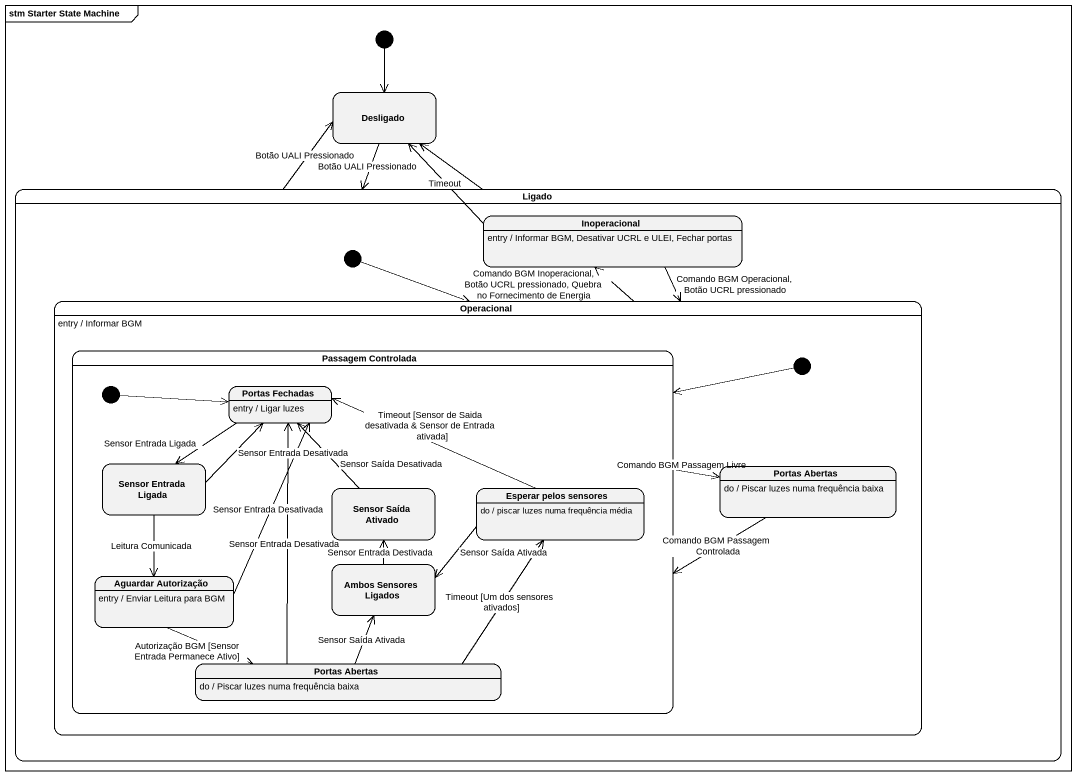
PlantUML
@startuml
mainframe stm Starter State Machine
hide empty description
state Desligado
state Ligado {
  state Inoperacional
  Inoperacional : entry / Informar BGM, Desativar UCRL e ULEI, Fechar portas
  state Operacional {
    state "Passagem Controlada" as Passagem_Controlada {
      state "Portas Fechadas" as Portas_Fechadas
      Portas_Fechadas : entry / Ligar luzes
      state "Sensor Entrada Ligada" as Sensor_Entrada_Ligada
      state "Sensor Saída Ativado" as Sensor_Saída_Ativado
      state "Esperar pelos sensores" as Esperar_pelos_sensores
      Esperar_pelos_sensores : do / piscar luzes numa frequência média
      state "Ambos Sensores Ligados" as Ambos_Sensores_Ligados
      state "Aguardar Autorização" as Aguardar_Autorização
      Aguardar_Autorização : entry / Enviar Leitura para BGM
      state "Portas Abertas" as Portas_Abertas_2
      Portas_Abertas_2 : do / Piscar luzes numa frequência baixa
      [*] -right-> Portas_Fechadas
    }
    state "Portas Abertas" as Portas_Abertas
    Portas_Abertas : do / Piscar luzes numa frequência baixa
    [*] -left-> Passagem_Controlada
  }
  Operacional : entry / Informar BGM
  [*] --> Operacional
}
[*] --> Desligado
Desligado --> Ligado : Botão UALI Pressionado
Ligado -up-> Desligado : Botão UALI Pressionado
Ligado -up-> Desligado
Inoperacional -left-> Desligado : Timeout
Inoperacional --> Operacional : Comando BGM Operacional, Botão UCRL pressionado
Operacional -up-> Inoperacional : Comando BGM Inoperacional, Botão UCRL pressionado, Quebra no Fornecimento de Energia
Passagem_Controlada -right-> Portas_Abertas : Comando BGM Passagem Livre
Portas_Fechadas --> Sensor_Entrada_Ligada : Sensor Entrada Ligada
Sensor_Entrada_Ligada -up-> Portas_Fechadas : Sensor Entrada Desativada
Sensor_Entrada_Ligada --> Aguardar_Autorização : Leitura Comunicada
Sensor_Saída_Ativado -up-> Portas_Fechadas : Sensor Saída Desativada
Esperar_pelos_sensores -left-> Portas_Fechadas : Timeout [Sensor de Saida desativada & Sensor de Entrada ativada]
Esperar_pelos_sensores -left-> Ambos_Sensores_Ligados : Sensor Saída Ativada
Portas_Abertas -left-> Passagem_Controlada : Comando BGM Passagem Controlada
Ambos_Sensores_Ligados -up-> Sensor_Saída_Ativado : Sensor Entrada Destivada
Aguardar_Autorização -up-> Portas_Fechadas : Sensor Entrada Desativada
Aguardar_Autorização -right-> Portas_Abertas_2 : Autorização BGM [Sensor Entrada Permanece Ativo]
Portas_Abertas_2 -up-> Portas_Fechadas : Sensor Entrada Desativada
Portas_Abertas_2 -up-> Esperar_pelos_sensores : Timeout [Um dos sensores ativados]
Portas_Abertas_2 -up-> Ambos_Sensores_Ligados : Sensor Saída Ativada
@enduml
